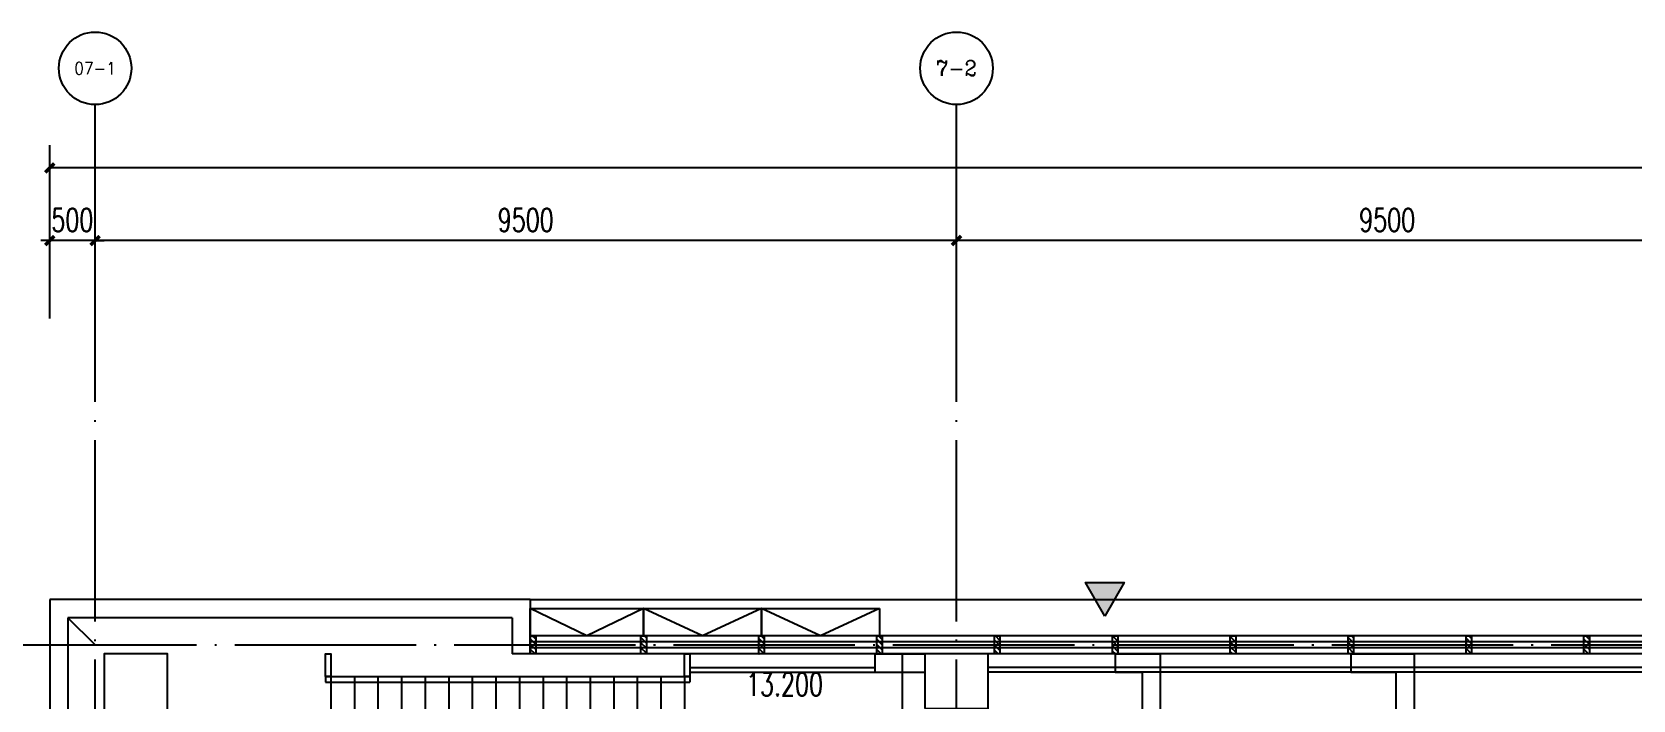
# Model space of a CAD drawing. Extents: x -621157 to 1764546, y -106808 to 741893.
# Drawn here: x 199304 to 216961, y 239393 to 246760 of the extents above; entities that cross this region are included whole.
import ezdxf
from ezdxf.enums import TextEntityAlignment as Align

# ---------------------------------------------------------------- set-up
doc = ezdxf.new("R2010")
doc.units = 0
doc.header["$LTSCALE"] = 1000
doc.header["$MEASUREMENT"] = 0
doc.linetypes.add('XREF-A-101-平面图_t3$0$DOTE', pattern=[2.42, 2, -0.2, 0.02, -0.2])
for name, color, linetype in [('0-底图', 7, 'Continuous'), ('AXIS_TEXT', 7, 'Continuous'), ('WIRE-照明', 4, 'Continuous'), ('XREF-A-101-平面图_t3$0$A-COLUMN', 8, 'Continuous'), ('XREF-A-101-平面图_t3$0$A-CURTWALL', 8, 'Continuous'), ('XREF-A-101-平面图_t3$0$A-DIM_ELEV', 8, 'Continuous'), ('XREF-A-101-平面图_t3$0$A-DOTE', 8, 'Continuous'), ('XREF-A-101-平面图_t3$0$A-GROUND', 8, 'Continuous'), ('XREF-A-101-平面图_t3$0$A-RAIL', 8, 'Continuous'), ('XREF-A-101-平面图_t3$0$A-SEE', 8, 'Continuous'), ('XREF-A-101-平面图_t3$0$A-WALL', 8, 'Continuous'), ('XREF-A-101-平面图_t3$0$A-WALL-FILL', 8, 'Continuous'), ('XREF-A-101-平面图_t3$0$A-WINDOW', 8, 'Continuous'), ('XREF-A-101-平面图_t3$0$A-开启符号', 8, 'Continuous'), ('XREF-A-101-平面图_t3$0$AXIS', 8, 'Continuous'), ('XREF-A-101-平面图_t3$0$DIM_SYMB', 8, 'Continuous'), ('XREF-A-101-平面图_t3$0$PUB_HATCH', 8, 'Continuous'), ('XREF-A-101-平面图_t3$0$PUB_TEXT', 8, 'Continuous'), ('XREF-A-101-平面图_t3$0$STAIR', 8, 'Continuous'), ('XREF-A-101-平面图_t3$0$WALL', 8, 'Continuous')]:
    doc.layers.add(name, color=color, linetype=linetype)
doc.layers.add('LIGHT-INF', color=6, linetype='Continuous', lineweight=0)
doc.styles.add('COMPLEX', font='COMPLEX')
doc.styles.get("Standard").update_dxf_attribs({"font": 'romans.shx', "bigfont": 'HZDXC.SHX'})
doc.styles.add('XREF-A-101-平面图_t3$0$A-AXIS-LABEL', font='COMPLEX', dxfattribs={"bigfont": 'GBCBIG'})
doc.styles.add('XREF-A-101-平面图_t3$0$A-DIM_T3', font='SIMPLEX', dxfattribs={"width": 0.705882, "bigfont": 'GBCBIG'})
doc.styles.add('XREF-A-101-平面图_t3$0$A-STANDARD', font='SIMPLEX', dxfattribs={"bigfont": 'GBCBIG'})
doc.linetypes.add('LED', pattern='A,6,-3.5,["LED",Standard,S=2.54,R=0,X=-2.54,Y=-1.27],-4.8', length=14.3)
doc.dimstyles.new('XREF-A-101-平面图_t3$0$A-DIM-100', dxfattribs={"dimscale": 100, "dimtxt": 2.55, "dimasz": 1, "dimexe": 2.5, "dimexo": 3, "dimgap": 1, "dimtad": 1, "dimdec": 0, "dimzin": 0, "dimdsep": 46, "dimtxsty": 'XREF-A-101-平面图_t3$0$A-DIM_T3', "dimblk": 'XREF-A-101-平面图_t3$0$_ArchTick', "dimcen": 0.09, "dimclrt": 7, "dimazin": 2, "dimtfac": 1, "dimtdec": 0, "dimtix": 1, "dimtmove": 2, "dimatfit": 3, "dimfxl": 0, "dimtolj": 1, "dimtzin": 0, "dimarcsym": 0})

# ---------------------------------------------------------------- blocks, each defined once
blk = doc.blocks.new('XREF-A-101-平面图_t3$0$柱网3F')
at = {"layer": 'XREF-A-101-平面图_t3$0$A-COLUMN'}
for points in [[(100, -800), (800, -800), (800, -100), (100, -100)], [(9150, -700), (9850, -700), (9850, -100), (9150, -100)]]:
    blk.add_lwpolyline(points, close=True, dxfattribs=at)
blk = doc.blocks.new('XREF-A-101-平面图_t3$0$G$C869EB286')
at = {"layer": 'XREF-A-101-平面图_t3$0$A-WINDOW'}
h = blk.add_hatch(dxfattribs=at)
h.set_pattern_fill('ANSI31', color=256, scale=25)
h.set_pattern_definition([(45, (-143.957, -89940), (-28.0633, 28.0633), [])])
h.paths.add_polyline_path([(0, 60), (200, 60), (200, 0), (0, 0)])
blk.add_lwpolyline([(0, 60), (200, 60), (200, 0), (0, 0)], close=True, dxfattribs=at)
blk = doc.blocks.new('XREF-A-101-平面图_t3$0$G$CAEE4CA8D')
at = {"layer": 'XREF-A-101-平面图_t3$0$DIM_SYMB'}
for points in [[(6630, -1100, 0, 0, 0), (1250, -1100, 0, 0, 0), (1250, -2750, 0, 0, 0), (3600, -2750, 80, 0, 0), (3900, -2750, 0, 0, 0)], [(6630, -2750, 0, 0, 0), (4460, -2750, 80, 0, 0), (4160, -2750, 0, 0, 0)]]:
    blk.add_lwpolyline(points, format="xyseb", dxfattribs=at)
at = {"layer": 'XREF-A-101-平面图_t3$0$STAIR'}
for p, q in [((2540, -350), (6560, -350)), ((2540, -350), (2540, -410)), ((2600, -350), (6500, -350)), ((2600, -350), (2600, -1850)), ((2860, -350), (2860, -1850)), ((3120, -350), (3120, -1850)), ((3380, -350), (3380, -1850)), ((3640, -350), (3640, -1850)), ((3900, -350), (3900, -1850)), ((4160, -350), (4160, -1850)), ((4420, -350), (4420, -1850)), ((4680, -350), (4680, -1850)), ((4940, -350), (4940, -1850)), ((5200, -350), (5200, -1850)), ((5460, -350), (5460, -1850)), ((5720, -350), (5720, -1850)), ((5980, -350), (5980, -1850)), ((6240, -350), (6240, -1850)), ((6500, -350), (6500, -1850)), ((6560, -350), (6560, -410)), ((2540, -410), (6560, -410)), ((2540, -2060), (2540, -1790)), ((2540, -1790), (6560, -1790)), ((2600, -1850), (6500, -1850)), ((2600, -2000), (2600, -1850)), ((2600, -1850), (6500, -1850)), ((6500, -2000), (6500, -1850)), ((6500, -1850), (6500, -2000)), ((6560, -1790), (6560, -2060)), ((6560, -2060), (2540, -2060)), ((3539, -2000), (2600, -2000)), ((2600, -3500), (2600, -2000)), ((6500, -2000), (2600, -2000)), ((2860, -3500), (2860, -2000)), ((3120, -3500), (3120, -2000)), ((3380, -3500), (3380, -2000)), ((3945, -2703), (3539, -2000)), ((6500, -2000), (3655, -2000)), ((4045, -2676), (3655, -2000)), ((3900, -2425), (3900, -2000)), ((4160, -2875), (4160, -2000)), ((4420, -3325), (4420, -2000)), ((4680, -3500), (4680, -2000)), ((4940, -3500), (4940, -2000)), ((5200, -3500), (5200, -2000)), ((5460, -3500), (5460, -2000)), ((5720, -3500), (5720, -2000)), ((5980, -3500), (5980, -2000)), ((6240, -3500), (6240, -2000)), ((6500, -3500), (6500, -2000)), ((3640, -3500), (3640, -2175)), ((3900, -3500), (3900, -2625)), ((4125, -2655), (3945, -2703)), ((3953, -2861), (4125, -2655)), ((4125, -2814), (3953, -2861)), ((4521, -3500), (4125, -2814)), ((4405, -3500), (4025, -2841)), ((4160, -3500), (4160, -3075)), ((6560, -3440), (2570, -3440)), ((2570, -3500), (2570, -3440)), ((6560, -3500), (2570, -3500)), ((4405, -3500), (2600, -3500)), ((6500, -3500), (4521, -3500)), ((6560, -3500), (6560, -3440))]:
    blk.add_line(p, q, dxfattribs=at)
for points in [[(2600, -350), (2540, -350), (2540, -100), (2600, -100)], [(6560, -350), (6500, -350), (6500, -100), (6560, -100)]]:
    blk.add_lwpolyline(points, close=True, dxfattribs=at)
blk.add_lwpolyline([(6500, -350), (6500, -100)], dxfattribs=at)
at = {"layer": 'XREF-A-101-平面图_t3$0$WALL'}
blk.add_line((4400, -3500), (2400, -3500), dxfattribs=at)
blk = doc.blocks.new('XREF-A-101-平面图_t3$0$_ArchTick')
at = {"color": 0, "linetype": 'ByBlock', "const_width": 0.4}
blk.add_lwpolyline([(-0.5, -0.5), (0.5, 0.5)], dxfattribs=at)
blk = doc.blocks.new('*D25501')
at = {"layer": 'Defpoints', "color": 0}
for p in [(9500, 44460), (9500, 43300), (19000, 43300)]:
    blk.add_point(p, dxfattribs=at)
at = {"layer": 'XREF-A-101-平面图_t3$0$AXIS', "color": 0, "lineweight": -2}
for p, q in [((9500, 43600), (9500, 44710)), ((19000, 43600), (19000, 44710)), ((19000, 44460), (9500, 44460))]:
    blk.add_line(p, q, dxfattribs=at)
at = {"layer": 'XREF-A-101-平面图_t3$0$AXIS', "color": 0, "linetype": 'ByBlock', "lineweight": -2, "xscale": 100, "yscale": 100, "zscale": 100, "rotation": 180}
blk.add_blockref('XREF-A-101-平面图_t3$0$_ArchTick', (9500, 44460), dxfattribs=at)
at = {"layer": 'XREF-A-101-平面图_t3$0$AXIS', "color": 0, "linetype": 'ByBlock', "lineweight": -2, "xscale": 100, "yscale": 100, "zscale": 100}
blk.add_blockref('XREF-A-101-平面图_t3$0$_ArchTick', (19000, 44460), dxfattribs=at)
at = {"layer": 'XREF-A-101-平面图_t3$0$AXIS', "color": 7, "insert": (14250, 44687), "char_height": 255, "attachment_point": 5, "style": 'XREF-A-101-平面图_t3$0$A-DIM_T3'}
blk.add_mtext('\\A1;9500', dxfattribs=at)
blk = doc.blocks.new('*D25502')
at = {"layer": 'Defpoints', "color": 0}
for p in [(0, 44460), (0, 43300), (9500, 43300)]:
    blk.add_point(p, dxfattribs=at)
at = {"layer": 'XREF-A-101-平面图_t3$0$AXIS', "color": 0, "lineweight": -2}
for p, q in [((0, 43600), (0, 44710)), ((9500, 43600), (9500, 44710)), ((9500, 44460), (0, 44460))]:
    blk.add_line(p, q, dxfattribs=at)
at = {"layer": 'XREF-A-101-平面图_t3$0$AXIS', "color": 0, "linetype": 'ByBlock', "lineweight": -2, "xscale": 100, "yscale": 100, "zscale": 100, "rotation": 180}
blk.add_blockref('XREF-A-101-平面图_t3$0$_ArchTick', (0, 44460), dxfattribs=at)
at = {"layer": 'XREF-A-101-平面图_t3$0$AXIS', "color": 0, "linetype": 'ByBlock', "lineweight": -2, "xscale": 100, "yscale": 100, "zscale": 100}
blk.add_blockref('XREF-A-101-平面图_t3$0$_ArchTick', (9500, 44460), dxfattribs=at)
at = {"layer": 'XREF-A-101-平面图_t3$0$AXIS', "color": 7, "insert": (4750, 44687), "char_height": 255, "attachment_point": 5, "style": 'XREF-A-101-平面图_t3$0$A-DIM_T3'}
blk.add_mtext('\\A1;9500', dxfattribs=at)
blk = doc.blocks.new('*D25503')
at = {"layer": 'Defpoints', "color": 0}
for p in [(-500, 44460), (-500, 43300), (0, 43300)]:
    blk.add_point(p, dxfattribs=at)
at = {"layer": 'XREF-A-101-平面图_t3$0$AXIS', "color": 0, "lineweight": -2}
for p, q in [((-500, 43600), (-500, 44710)), ((0, 43600), (0, 44710)), ((-500, 44460), (-600, 44460)), ((0, 44460), (-500, 44460)), ((0, 44460), (100, 44460))]:
    blk.add_line(p, q, dxfattribs=at)
at = {"layer": 'XREF-A-101-平面图_t3$0$AXIS', "color": 0, "linetype": 'ByBlock', "lineweight": -2, "xscale": 100, "yscale": 100, "zscale": 100}
blk.add_blockref('XREF-A-101-平面图_t3$0$_ArchTick', (-500, 44460), dxfattribs=at)
at = {"layer": 'XREF-A-101-平面图_t3$0$AXIS', "color": 0, "linetype": 'ByBlock', "lineweight": -2, "xscale": 100, "yscale": 100, "zscale": 100, "rotation": 180}
blk.add_blockref('XREF-A-101-平面图_t3$0$_ArchTick', (0, 44460), dxfattribs=at)
at = {"layer": 'XREF-A-101-平面图_t3$0$AXIS', "color": 7, "insert": (-250, 44687), "char_height": 255, "attachment_point": 5, "style": 'XREF-A-101-平面图_t3$0$A-DIM_T3'}
blk.add_mtext('\\A1;500', dxfattribs=at)
blk = doc.blocks.new('_AXISO')
blk.add_circle((0, 0), 0.5)
at = {"layer": 'AXIS_TEXT', "style": 'COMPLEX'}
blk.add_attdef('A', text='', height=0.56, dxfattribs=at).set_placement((-0.25, -0.28), (0.25, -0.28), align=Align.FIT)
blk = doc.blocks.new('*D25505')
at = {"layer": 'Defpoints', "color": 0}
for p in [(-500, 45260), (-500, 43300), (66800, 43300)]:
    blk.add_point(p, dxfattribs=at)
at = {"layer": 'XREF-A-101-平面图_t3$0$AXIS', "color": 0, "lineweight": -2}
for p, q in [((-500, 43600), (-500, 45510)), ((66800, 43600), (66800, 45510)), ((66800, 45260), (-500, 45260))]:
    blk.add_line(p, q, dxfattribs=at)
at = {"layer": 'XREF-A-101-平面图_t3$0$AXIS', "color": 0, "linetype": 'ByBlock', "lineweight": -2, "xscale": 100, "yscale": 100, "zscale": 100, "rotation": 180}
blk.add_blockref('XREF-A-101-平面图_t3$0$_ArchTick', (-500, 45260), dxfattribs=at)
at = {"layer": 'XREF-A-101-平面图_t3$0$AXIS', "color": 0, "linetype": 'ByBlock', "lineweight": -2, "xscale": 100, "yscale": 100, "zscale": 100}
blk.add_blockref('XREF-A-101-平面图_t3$0$_ArchTick', (66800, 45260), dxfattribs=at)
at = {"layer": 'XREF-A-101-平面图_t3$0$AXIS', "color": 7, "insert": (33150, 45487), "char_height": 255, "attachment_point": 5, "style": 'XREF-A-101-平面图_t3$0$A-DIM_T3'}
blk.add_mtext('\\A1;67300', dxfattribs=at)
blk = doc.blocks.new('XREF-A-101-平面图_t3$0$bz1')
at = {"layer": 'XREF-A-101-平面图_t3$0$PUB_HATCH'}
h = blk.add_hatch(color=1, dxfattribs=at)
h.dxf.hatch_style = 1
h.paths.add_polyline_path([(4866032, -641203), (4865818, -641573), (4866245, -641573)])
at = {"layer": 'XREF-A-101-平面图_t3$0$PUB_TEXT', "color": 1}
blk.add_lwpolyline([(4866032, -641203), (4865818, -641573), (4866245, -641573)], close=True, dxfattribs=at)
blk = doc.blocks.new('XREF-A-101-平面图_t3$0$G$C34B60025')
at = {"xscale": -1, "rotation": 180}
blk.add_blockref('XREF-A-101-平面图_t3$0$bz1', (-4854995, -540786), dxfattribs=at)
blk = doc.blocks.new('G$CB0A4FAF5')
at = {"layer": 'LIGHT-INF', "color": 6, "linetype": 'LED', "ltscale": 0.05, "const_width": 5}
blk.add_lwpolyline([(11550, -10150), (11550, -300)], dxfattribs=at)
blk = doc.blocks.new('XREF-A-101-平面图_t3$0$轴网(3)')
at = {"layer": 'XREF-A-101-平面图_t3$0$A-DOTE', "linetype": 'XREF-A-101-平面图_t3$0$DOTE'}
for p, q in [((0, -3300), (0, 43300)), ((9500, -3300), (9500, 43300)), ((-3300, 40000), (69800, 40000))]:
    blk.add_line(p, q, dxfattribs=at)
at = {"layer": 'XREF-A-101-平面图_t3$0$AXIS'}
for p, q in [((0, 43300), (0, 45959.5)), ((9500, 43300), (9500, 45959.5))]:
    blk.add_line(p, q, dxfattribs=at)
ref = blk.add_blockref('_AXISO', (0, 46359.5), dxfattribs=dict(at, xscale=800, yscale=800, zscale=800))
ref.add_attrib('A', '07-1', dxfattribs={"color": 7, "height": 136.14, "style": 'XREF-A-101-平面图_t3$0$A-AXIS-LABEL', "width": 0.946667}).set_placement((-230.1, 46291.4), (230.1, 46291.4), align=Align.FIT)
ref = blk.add_blockref('_AXISO', (9500, 46359.5), dxfattribs=dict(at, xscale=800, yscale=800, zscale=800))
ref.add_attrib('A', '7-2', dxfattribs={"color": 7, "height": 168.54, "style": 'XREF-A-101-平面图_t3$0$A-AXIS-LABEL', "width": 0.933333}).set_placement((9275.3, 46275.2), (9724.7, 46275.2), align=Align.FIT)
for p1, p2, distance, picture, middle in [((66800, 43300), (-500, 43300), -1959.5, '*D25505', (33150, 45487)), ((0, 43300), (-500, 43300), -1159.5, '*D25503', (-250, 44687)), ((9500, 43300), (0, 43300), -1159.5, '*D25502', (4750, 44687)), ((19000, 43300), (9500, 43300), -1159.5, '*D25501', (14250, 44687))]:
    dim = blk.add_aligned_dim(p1=p1, p2=p2, distance=distance, dimstyle='XREF-A-101-平面图_t3$0$A-DIM-100', dxfattribs=at)
    dim.commit()
    dim.dimension.update_dxf_attribs({"geometry": picture, "text_midpoint": middle})
blk = doc.blocks.new('XREF-A-101-平面图_t3')
at = {"layer": 'XREF-A-101-平面图_t3$0$A-CURTWALL'}
for p, q in [((235900, 240100), (204800, 240100)), ((204800, 239900), (204800, 240100)), ((235900, 240033), (204800, 240033)), ((235900, 239967), (204800, 239967)), ((235900, 239900), (204800, 239900))]:
    blk.add_line(p, q, dxfattribs=at)
at = {"layer": 'XREF-A-101-平面图_t3$0$A-GROUND'}
blk.add_lwpolyline([(208900, 239900), (208900, 236500)], dxfattribs=at)
at = {"layer": 'XREF-A-101-平面图_t3$0$A-RAIL'}
for points in [[(206560, 239750), (208600, 239750)], [(206560, 239700), (208600, 239700)], [(218650, 239750), (209850, 239750)], [(218650, 239700), (209850, 239700)]]:
    blk.add_lwpolyline(points, dxfattribs=at)
at = {"layer": 'XREF-A-101-平面图_t3$0$A-SEE'}
blk.add_lwpolyline([(204800, 240500), (235900, 240500)], dxfattribs=at)
at = {"layer": 'XREF-A-101-平面图_t3$0$A-WALL'}
for p, q in [((211250, 239900), (211750, 239900)), ((211250, 239900), (211250, 239700)), ((211750, 236400), (211750, 239900)), ((213850, 239900), (214550, 239900)), ((213850, 239900), (213850, 239700)), ((214550, 235650), (214550, 239900)), ((211250, 239700), (211550, 239700)), ((211550, 236300), (211550, 239700)), ((213850, 239700), (214350, 239700)), ((214350, 235850), (214350, 239700))]:
    blk.add_line(p, q, dxfattribs=at)
at = {"layer": 'XREF-A-101-平面图_t3$0$A-WALL-FILL', "color": 171}
for p, q in [((204800, 240500), (199500, 240500)), ((199500, 240500), (199500, 236300)), ((204800, 240500), (204800, 239900)), ((204600, 240300), (199700, 240300)), ((199700, 240300), (199700, 236500)), ((204600, 240300), (204600, 239900)), ((204800, 239900), (204600, 239900)), ((208600, 239900), (209150, 239900)), ((208600, 239900), (208600, 239700)), ((209150, 239900), (209150, 239700)), ((208600, 239700), (209150, 239700))]:
    blk.add_line(p, q, dxfattribs=at)
at = {"layer": 'XREF-A-101-平面图_t3$0$A-开启符号', "linetype": 'Continuous'}
for points in [[(206050, 240400), (206050, 240100), (204800, 240100), (204800, 240400)], [(207350, 240400), (207350, 240100), (206050, 240100), (206050, 240400)], [(208650, 240400), (208650, 240100), (207350, 240100), (207350, 240400)]]:
    blk.add_lwpolyline(points, close=True, dxfattribs=at)
for points in [[(206050, 240400), (205425, 240100), (204800, 240400)], [(207350, 240400), (206700, 240100), (206050, 240400)], [(208650, 240400), (208000, 240100), (207350, 240400)]]:
    blk.add_lwpolyline(points, dxfattribs=at)
for name, p in [('XREF-A-101-平面图_t3$0$G$C34B60025', (200100, 139900)), ('XREF-A-101-平面图_t3$0$G$CAEE4CA8D', (200000, 240000))]:
    blk.add_blockref(name, p)
at = {"layer": 'XREF-A-101-平面图_t3$0$A-COLUMN'}
blk.add_blockref('XREF-A-101-平面图_t3$0$柱网3F', (200000, 240000), dxfattribs=at)
at = {"layer": 'XREF-A-101-平面图_t3$0$A-DOTE'}
blk.add_blockref('XREF-A-101-平面图_t3$0$轴网(3)', (200000, 200000), dxfattribs=at)
at = {"layer": 'XREF-A-101-平面图_t3$0$A-WINDOW', "rotation": 270}
for p in [(204800, 240100), (206020, 240100), (207320, 240100), (208620, 240100), (209920, 240100), (211220, 240100), (212520, 240100), (213820, 240100), (215120, 240100), (216420, 240100)]:
    blk.add_blockref('XREF-A-101-平面图_t3$0$G$C869EB286', p, dxfattribs=at)
at = {"layer": 'XREF-A-101-平面图_t3$0$A-DIM_ELEV', "color": 7, "style": 'XREF-A-101-平面图_t3$0$A-STANDARD', "width": 0.705882}
blk.add_text('13.200', height=255, dxfattribs=at).set_placement((207179, 239438))

msp = doc.modelspace()

# ---------------------------------------------------------------- block references
at = {"layer": '0-底图'}
msp.add_blockref('XREF-A-101-平面图_t3', (0, 0), dxfattribs=at)

# ---------------------------------------------------------------- next in the draw order: linework, layer by layer
at = {"layer": 'WIRE-照明'}
msp.add_lwpolyline([(200000, 240000), (199700, 240300)], dxfattribs=at)

# ---------------------------------------------------------------- next in the draw order: block references
msp.add_blockref('G$CB0A4FAF5', (200000, 240000), dxfattribs=at)

doc.saveas('drawing.dxf')
